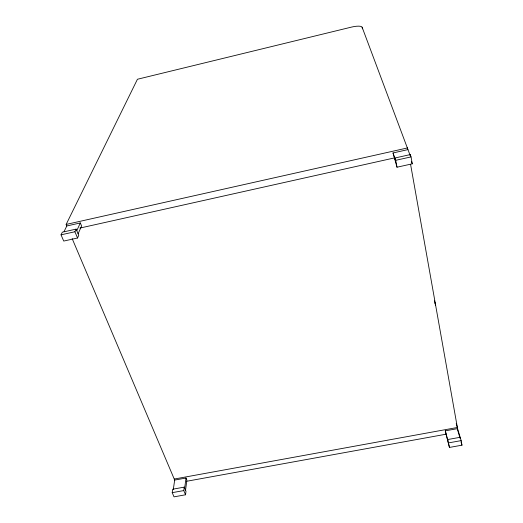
<?xml version="1.0" encoding="UTF-8"?>
<svg xmlns="http://www.w3.org/2000/svg" width="523" height="523" viewBox="0 0 523 523"><rect width="100%" height="100%" fill="white"/><g stroke="black" fill="none" stroke-linecap="round" stroke-linejoin="round"><path stroke-width="0.78" d="M185.547 490.28L186.874 480.107L186.011 478.022L174.682 480.081L173.296 489.469M185.541 494.784L185.992 491.326L184.233 487.129L172.727 489.208L172.217 492.659L174.022 496.85L185.541 494.784L183.776 490.581L184.233 487.129M184.671 488.181L186.011 478.022M77.541 238.004L78.738 235.343L76.123 229.113L62.335 232.186L61.034 234.834L63.721 241.07L77.541 238.004L74.907 231.748L76.123 229.113M78.084 233.794L81.608 226.014L80.333 222.935L66.8 225.969L64.041 231.624M76.783 230.676L80.333 222.935M66.8 225.969L66.146 224.432L137.438 79.254L351.554 27.085A10.002 2.661 -13.3 0 1 362.119 27.222L410.49 156.338L410.182 154.612L394.95 158.005L395.27 159.724L393.028 152.951L407.953 149.611M66.146 224.432L407.652 147.904M79.901 228.074L394.519 157.894M61.034 234.834L74.907 231.748M394.95 158.005L395.715 160.313L411.045 156.9L412.268 163.823L397.003 167.21L393.028 152.951M174.244 479.042L457.364 427.481L456.233 423.558M445.302 430.847L457.566 428.618L461.162 440.621L461.966 445.184L449.473 447.427L445.302 430.847L449.473 447.427M186.456 481.304L446.112 434.195M172.217 492.659L183.776 490.581M448.616 442.876L461.162 440.621M72.167 238.619L174.682 480.081M410.182 154.612L411.045 156.9M411.398 161.502L412.268 163.823M434.417 300.849L435.398 303.955M434.907 302.994L435.646 305.327M460.148 438.437L457.265 428.867M460.998 441.837L461.966 445.184M362.119 27.222L362.426 28.824M447.936 440.673L447.721 439.536L460.194 437.287L460.397 438.424M395.715 160.313L397.003 167.21M410.568 164.327L457.566 428.618"/></g></svg>
